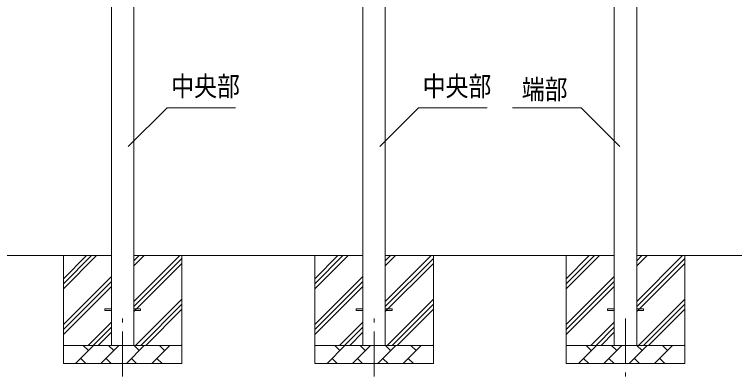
# Model space of a CAD drawing. Units: millimetres, scale not verified. Extents: x -13976 to 14131, y -9754 to 9646.
# Drawn here: x 6498 to 10508, y -462 to 1551 of the extents above; entities that cross this region are included whole.
import ezdxf
from ezdxf.enums import TextEntityAlignment as Align

# ---------------------------------------------------------------- set-up
doc = ezdxf.new("R2010")
doc.units = ezdxf.units.MM
doc.header["$LTSCALE"] = 50
doc.linetypes.add('CHAIN1', pattern=[8, 5, -1, 1, -1])
for name, color, linetype, lineweight in [('0-2_建具', 4, 'Continuous', 9), ('0-4_設備', 4, 'Continuous', 9), ('0-7_ハッチ', 6, 'Continuous', 9)]:
    doc.layers.add(name, color=color, linetype=linetype, lineweight=lineweight)
doc.styles.add('ＭＳ ゴシック', font='')
doc.styles.get('ＭＳ ゴシック').set_extended_font_data('MS Gothic')

msp = doc.modelspace()

# ---------------------------------------------------------------- linework, layer by layer
at = {"layer": '0-2_建具', "color": 7, "linetype": 'CHAIN1'}
for p, q in [((7100.7, -460.83), (7100.7, -139.43)), ((8500.7, -460.83), (8500.7, -139.43)), ((9900.7, -139.43), (9900.7, -462.15))]:
    msp.add_line(p, q, dxfattribs=at)
at = {"layer": '0-4_設備'}
for p, q in [((9838.2, 2703.07), (9838.2, -289.43)), ((9963.2, -289.43), (9963.2, 2703.07)), ((7038.2, 2663.07), (7038.2, -289.43)), ((7163.2, -289.43), (7163.2, 2663.07)), ((8438.2, 2683.07), (8438.2, -289.43)), ((8563.2, -289.43), (8563.2, 2683.07)), ((7000.7, -84.93), (7038.2, -84.93)), ((7000.7, -93.93), (7000.7, -84.93)), ((7000.7, -93.93), (7038.2, -93.93)), ((7163.2, -84.93), (7200.7, -84.93)), ((7163.2, -93.93), (7200.7, -93.93)), ((7200.7, -93.93), (7200.7, -84.93)), ((8400.7, -84.93), (8438.2, -84.93)), ((8400.7, -93.93), (8400.7, -84.93)), ((8400.7, -93.93), (8438.2, -93.93)), ((8563.2, -84.93), (8600.7, -84.93)), ((8563.2, -93.93), (8600.7, -93.93)), ((8600.7, -93.93), (8600.7, -84.93)), ((9800.7, -84.93), (9838.2, -84.93)), ((9800.7, -93.93), (9800.7, -84.93)), ((9800.7, -93.93), (9838.2, -93.93)), ((9963.2, -84.93), (10000.7, -84.93)), ((9963.2, -93.93), (10000.7, -93.93)), ((10000.7, -93.93), (10000.7, -84.93))]:
    msp.add_line(p, q, dxfattribs=at)
at = {"layer": '0-4_設備', "color": 7}
for p, q in [((7038.2, 210.57), (5763.2, 210.57)), ((6770.7, 210.57), (6770.7, -389.43)), ((6770.7, 25.52), (6955.75, 210.57)), ((6770.7, 53.8), (6927.46, 210.57)), ((6770.7, 82.09), (6899.18, 210.57)), ((8438.2, 210.57), (7163.2, 210.57)), ((7163.2, -44.53), (7418.3, 210.57)), ((7163.2, 153.46), (7220.31, 210.57)), ((7163.2, 181.75), (7192.02, 210.57)), ((7430.7, 210.57), (7430.7, -389.43)), ((8170.7, 210.57), (8170.7, -389.43)), ((8170.7, 25.52), (8355.75, 210.57)), ((8170.7, 53.8), (8327.46, 210.57)), ((8170.7, 82.09), (8299.18, 210.57)), ((9838.2, 210.57), (8563.2, 210.57)), ((8563.2, -44.53), (8818.3, 210.57)), ((8563.2, 153.46), (8620.31, 210.57)), ((8563.2, 181.75), (8592.02, 210.57)), ((8830.7, 210.57), (8830.7, -389.43)), ((9570.7, 210.57), (9570.7, -389.43)), ((9570.7, 25.52), (9755.75, 210.57)), ((9570.7, 53.8), (9727.46, 210.57)), ((9570.7, 82.09), (9699.18, 210.57)), ((10851.58, 210.57), (9963.2, 210.57)), ((9963.2, -44.53), (10218.3, 210.57)), ((9963.2, 153.46), (10020.31, 210.57)), ((9963.2, 181.75), (9992.02, 210.57)), ((10230.7, 210.57), (10230.7, -389.43)), ((7163.2, -72.81), (7430.7, 194.69)), ((7163.2, -101.1), (7430.7, 166.4)), ((8563.2, -72.81), (8830.7, 194.69)), ((8563.2, -101.1), (8830.7, 166.4)), ((9963.2, -72.81), (10230.7, 194.69)), ((9963.2, -101.1), (10230.7, 166.4)), ((6770.7, -172.47), (7038.2, 95.03)), ((8170.7, -172.47), (8438.2, 95.03)), ((9570.7, -172.47), (9838.2, 95.03)), ((6770.7, -200.75), (7038.2, 66.75)), ((8170.7, -200.75), (8438.2, 66.75)), ((9570.7, -200.75), (9838.2, 66.75)), ((6770.7, -229.04), (7038.2, 38.46)), ((8170.7, -229.04), (8438.2, 38.46)), ((9570.7, -229.04), (9838.2, 38.46)), ((7172.86, -289.43), (7430.7, -31.59)), ((8572.86, -289.43), (8830.7, -31.59)), ((9972.86, -289.43), (10230.7, -31.59)), ((7201.14, -289.43), (7430.7, -59.87)), ((8601.14, -289.43), (8830.7, -59.87)), ((10001.14, -289.43), (10230.7, -59.87)), ((7229.42, -289.43), (7430.7, -88.16)), ((8629.42, -289.43), (8830.7, -88.16)), ((10029.42, -289.43), (10230.7, -88.16)), ((6908.3, -289.43), (7038.2, -159.53)), ((8308.3, -289.43), (8438.2, -159.53)), ((9708.3, -289.43), (9838.2, -159.53)), ((6936.58, -289.43), (7038.2, -187.81)), ((8336.58, -289.43), (8438.2, -187.81)), ((9736.58, -289.43), (9838.2, -187.81)), ((6964.87, -289.43), (7038.2, -216.1)), ((8364.87, -289.43), (8438.2, -216.1)), ((9764.87, -289.43), (9838.2, -216.1)), ((6770.7, -289.43), (7430.7, -289.43)), ((6838.57, -389.43), (6938.57, -289.43)), ((6910.01, -317.98), (6881.46, -289.43)), ((6979.99, -389.43), (7079.99, -289.43)), ((7051.43, -317.98), (7022.88, -289.43)), ((7121.41, -389.43), (7221.41, -289.43)), ((7192.86, -317.98), (7164.3, -289.43)), ((7262.83, -389.43), (7362.83, -289.43)), ((7334.28, -317.98), (7305.72, -289.43)), ((7427.41, -289.43), (7430.7, -286.15)), ((8170.7, -289.43), (8830.7, -289.43)), ((8238.57, -389.43), (8338.57, -289.43)), ((8310.01, -317.98), (8281.46, -289.43)), ((8379.99, -389.43), (8479.99, -289.43)), ((8451.43, -317.98), (8422.88, -289.43)), ((8521.41, -389.43), (8621.41, -289.43)), ((8592.86, -317.98), (8564.3, -289.43)), ((8662.83, -389.43), (8762.83, -289.43)), ((8734.28, -317.98), (8705.72, -289.43)), ((8827.41, -289.43), (8830.7, -286.15)), ((9570.7, -289.43), (10230.7, -289.43)), ((9638.57, -389.43), (9738.57, -289.43)), ((9710.01, -317.98), (9681.46, -289.43)), ((9779.99, -389.43), (9879.99, -289.43)), ((9851.43, -317.98), (9822.88, -289.43)), ((9921.41, -389.43), (10021.41, -289.43)), ((9992.86, -317.98), (9964.3, -289.43)), ((10062.83, -389.43), (10162.83, -289.43)), ((10134.28, -317.98), (10105.72, -289.43)), ((10227.41, -289.43), (10230.7, -286.15)), ((6867.12, -360.88), (6895.67, -389.43)), ((7008.54, -360.88), (7037.09, -389.43)), ((7149.96, -360.88), (7178.52, -389.43)), ((7291.38, -360.88), (7319.94, -389.43)), ((8267.12, -360.88), (8295.67, -389.43)), ((8408.54, -360.88), (8437.09, -389.43)), ((8549.96, -360.88), (8578.52, -389.43)), ((8691.38, -360.88), (8719.94, -389.43)), ((9667.12, -360.88), (9695.67, -389.43)), ((9808.54, -360.88), (9837.09, -389.43)), ((9949.96, -360.88), (9978.52, -389.43)), ((10091.38, -360.88), (10119.94, -389.43)), ((7430.7, -389.43), (6770.7, -389.43)), ((8830.7, -389.43), (8170.7, -389.43)), ((10230.7, -389.43), (9570.7, -389.43))]:
    msp.add_line(p, q, dxfattribs=at)
at = {"layer": '0-7_ハッチ'}
for p, q in [((7348.33, 1032.64), (7132.33, 816.64)), ((7729.65, 1032.64), (7348.33, 1032.64)), ((8748.33, 1032.64), (8532.33, 816.64)), ((9129.65, 1032.64), (8748.33, 1032.64)), ((9271.75, 1032.64), (9653.06, 1032.64)), ((9653.06, 1032.64), (9869.07, 816.64))]:
    msp.add_line(p, q, dxfattribs=at)

# ---------------------------------------------------------------- texts
at = {"layer": '0-7_ハッチ', "color": 7, "style": 'ＭＳ ゴシック', "width": 0.85}
for s, p in [('中央部', (7370.96, 1063.99)), ('中央部', (8770.96, 1063.99)), ('端部', (9322.8, 1046.34))]:
    msp.add_text(s, height=110, dxfattribs=at).set_placement(p, align=Align.BOTTOM_LEFT)

doc.saveas('drawing.dxf')
